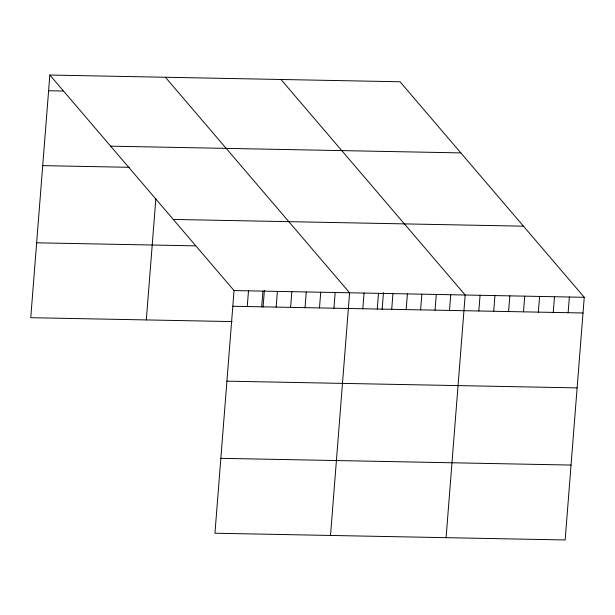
<?xml version="1.0" encoding="UTF-8"?>
<svg xmlns="http://www.w3.org/2000/svg" width="615" height="615" viewBox="0 0 615 615"><rect width="100%" height="100%" fill="white"/><g stroke="black" fill="none" stroke-linecap="round" stroke-linejoin="round"><path stroke-width="0.92" d="M49.846 75.038L234.046 290.564L214.95 533.228L565.154 539.962L584.25 297.299L400.05 81.772L49.846 75.038L30.75 317.701L232.093 321.576M146.316 319.923L155.856 198.722M247.253 306.539L248.491 290.841M261.698 306.816L262.936 291.118M263.066 307.162L264.389 290.311M276.15 307.093L277.38 291.402M290.595 307.369L291.825 291.679M305.04 307.646L306.278 291.956M319.485 307.923L320.723 292.233M333.93 308.207L335.167 292.509M330.516 535.45L349.612 292.786L165.412 77.259M362.819 308.761L364.057 293.063M377.272 309.038L378.502 293.34M382.138 309.453L383.46 292.602M391.717 309.314L392.947 293.624M406.161 309.591L407.399 293.901M420.606 309.868L421.844 294.178M435.051 310.144L436.289 294.454M449.496 310.429L450.734 294.731M446.083 537.671L465.178 295.008L280.986 79.489M478.831 310.99L480.061 295.292M493.714 311.275L494.944 295.584M508.597 311.559L509.835 295.869M523.48 311.851L524.718 296.153M538.363 312.136L539.601 296.438M553.246 312.42L554.484 296.73M568.129 312.704L569.367 297.014M48.616 90.736L63.061 91.012M110.631 146.162L460.835 152.897M42.719 165.635L129.396 167.303M173.261 219.44L523.465 226.174M36.646 242.802L195.547 245.854M234.046 290.564L584.25 297.299M232.808 306.262L583.012 312.989M226.912 381.162L577.124 387.888M220.839 458.329L571.051 465.063"/></g></svg>
